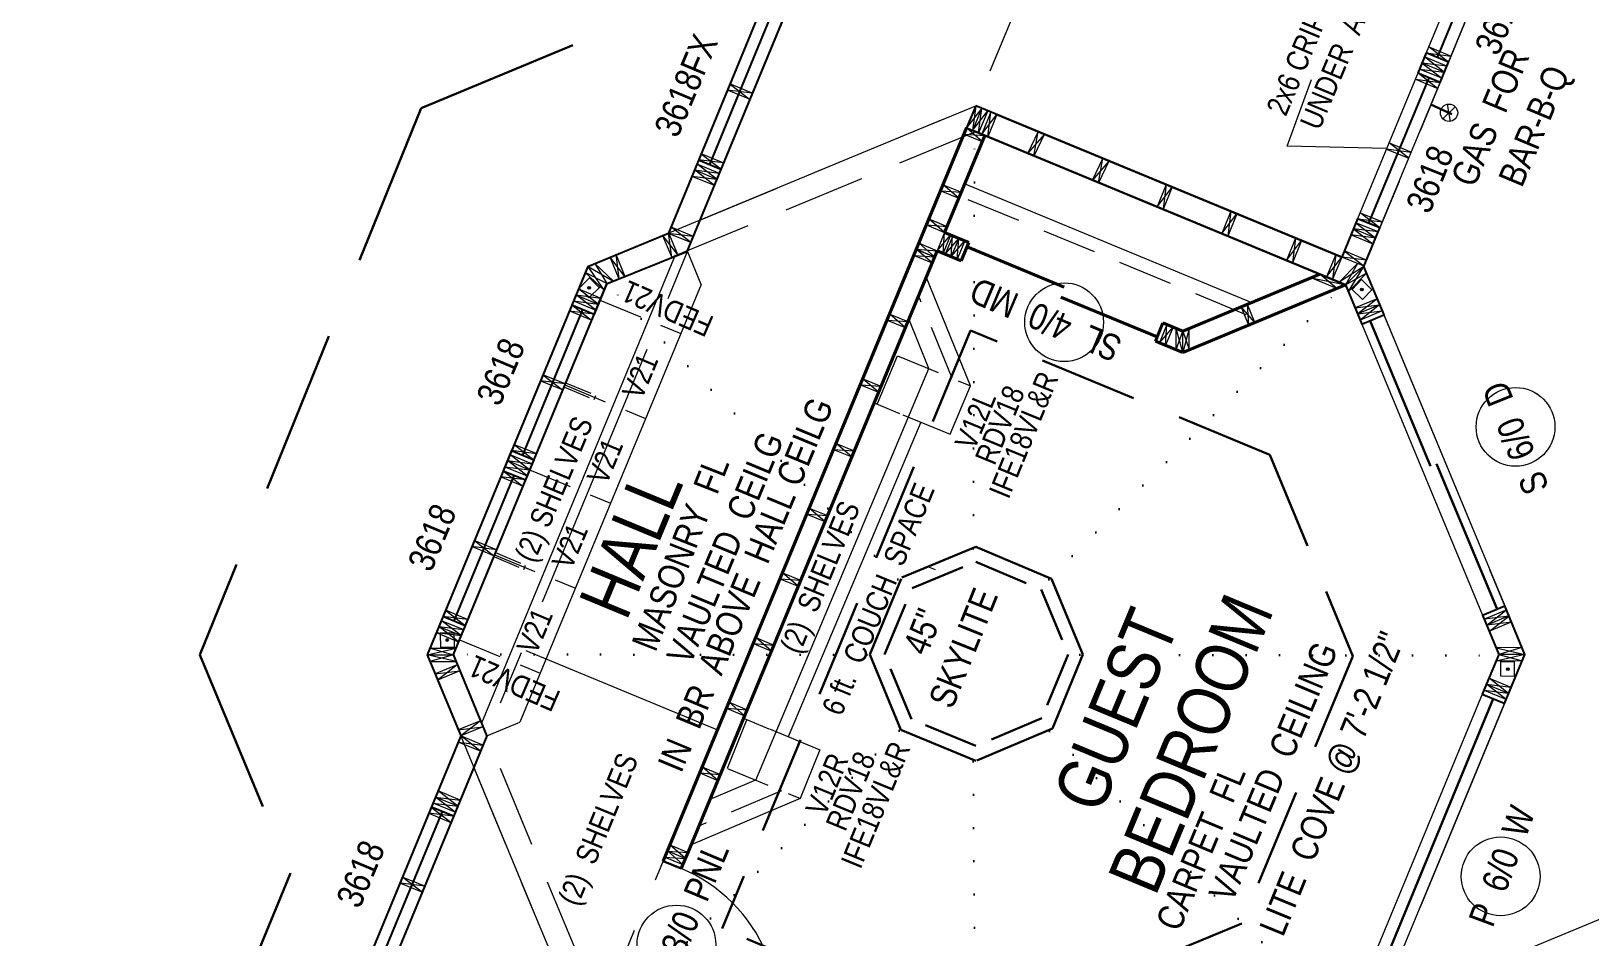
# Model space of a CAD drawing. Header units: inches. Extents: x -10188 to 9179, y -281 to 6710.
# Drawn here: x 4078 to 4434.2, y 1411.8 to 1618.7 of the extents above; entities that cross this region are included whole.
import ezdxf

# ---------------------------------------------------------------- set-up
doc = ezdxf.new("R2010")
doc.units = ezdxf.units.IN
doc.header["$MEASUREMENT"] = 0
for name, pattern in [('ACAD_ISO07W100', [3, 0, -3]), ('CENTER', [2, 1.25, -0.25, 0.25, -0.25]), ('HIDDEN', [0.375, 0.25, -0.125])]:
    doc.linetypes.add(name, pattern=pattern)
for name, color, linetype, lineweight in [('BALCONY', 7, 'Continuous', 9), ('BUILT-INS', 6, 'Continuous', 9), ('DOORS', 7, 'Continuous', 30), ('GRID', 1, 'CENTER', 20), ('INT WALLS', 7, 'Continuous', 40), ('LITE COVE', 7, 'HIDDEN', 30), ('MILLWORK', 7, 'Continuous', 20), ('PLUMBING', 7, 'Continuous', 20), ('ROOF BEAMS', 3, 'HIDDEN', 30), ('ROOFLINE', 7, 'HIDDEN', 30), ('SKYLITES', 3, 'Continuous', 30), ('WALL FRAMING', 7, 'Continuous', 30), ('WINDOWS', 5, 'Continuous', 30)]:
    doc.layers.add(name, color=color, linetype=linetype, lineweight=lineweight)
for name, color, linetype in [('LLPLUMBING', 102, 'Continuous'), ('TEXT', 250, 'Continuous'), ('WALLS', 5, 'Continuous')]:
    doc.layers.add(name, color=color, linetype=linetype)
doc.styles.add('ARCHENTLTD', font='technical.ttf', dxfattribs={"height": 0.1875})
doc.dimstyles.new('ARCHENTLTD', dxfattribs={"dimscale": 0.05, "dimtxt": 0.1875, "dimasz": 3, "dimexe": 9, "dimexo": 1, "dimgap": 2.5, "dimtad": 0, "dimdec": 1, "dimzin": 1, "dimdsep": 46, "dimlunit": 4, "dimtxsty": 'ARCHENTLTD', "dimblk": 'ARCHTICK', "dimcen": 6, "dimclrd": 256, "dimclre": 256, "dimclrt": 256, "dimaunit": 1, "dimadec": 0, "dimazin": 0, "dimtfac": 1, "dimtdec": 1, "dimtofl": 0, "dimtmove": 1, "dimatfit": 3, "dimldrblk": 'ARCHTICK', "dimfxl": 1, "dimfrac": 2, "dimtolj": 1, "dimtzin": 0, "dimlwd": 9, "dimlwe": 9, "dimarcsym": 0})

# ---------------------------------------------------------------- blocks, each defined once
blk = doc.blocks.new('_ArchTick')
at = {"color": 0, "linetype": 'ByBlock', "const_width": 0.15}
blk.add_lwpolyline([(-0.5, -0.5), (0.5, 0.5)], dxfattribs=at)

msp = doc.modelspace()

# ---------------------------------------------------------------- hatches: boundary and pattern name
at = {"layer": 'WALL FRAMING', "lineweight": 9, "ltscale": 150}
for points in [[(4205.52, 1560.4, 1), (4205.52, 1559.77, 1)], [(4382.1, 1560.02, 1), (4382.1, 1559.4, 1)], [(4173.09, 1479.94, 1), (4173.09, 1479.32, 1)], [(4415.42, 1473.28, 1), (4415.42, 1472.66, 1)]]:
    msp.add_hatch(color=256, dxfattribs=at).paths.add_polyline_path(points)

# ---------------------------------------------------------------- linework, layer by layer
at = {"layer": 'BALCONY', "lineweight": 20, "ltscale": 50}
msp.add_line((4379.02, 1392.08), (4495.95, 1440.48), dxfattribs=at)
at = {"layer": 'BUILT-INS', "lineweight": 20, "ltscale": 50}
for p, q in [((4225.2, 1567.56), (4180.94, 1460.63)), ((4231.08, 1560.84), (4189.7, 1460.88))]:
    msp.add_line(p, q, dxfattribs=at)
at = {"layer": 'BUILT-INS', "lineweight": 20, "ltscale": 75}
for p, q in [((4231.08, 1560.84), (4227.97, 1568.44)), ((4182.14, 1457.74), (4189.7, 1460.88))]:
    msp.add_line(p, q, dxfattribs=at)
at = {"layer": 'BUILT-INS', "linetype": 'Continuous', "lineweight": 9, "ltscale": 0.75}
for p, q in [((4292.64, 1537.67), (4282.56, 1562.59)), ((4283.16, 1541.68), (4278.59, 1552.99)), ((4287.97, 1526.64), (4292.65, 1537.69)), ((4281.33, 1529.38), (4250.97, 1457.53)), ((4258.19, 1454.55), (4253.7, 1443.42)), ((4243.53, 1447.62), (4233.1, 1443.18)), ((4253.7, 1443.42), (4228.82, 1432.82))]:
    msp.add_line(p, q, dxfattribs=at)
at = {"layer": 'BUILT-INS', "linetype": 'HIDDEN', "lineweight": 9, "ltscale": 40}
for p, q in [((4207.97, 1557.31), (4226.45, 1549.66)), ((4276.01, 1544.57), (4292.65, 1537.69)), ((4199.94, 1537.91), (4218.42, 1530.26)), ((4191.91, 1518.5), (4210.39, 1510.86)), ((4183.88, 1499.1), (4202.36, 1491.45)), ((4175.85, 1479.7), (4194.32, 1472.05)), ((4237.13, 1450.27), (4253.77, 1443.39))]:
    msp.add_line(p, q, dxfattribs=at)
at = {"layer": 'BUILT-INS', "linetype": 'HIDDEN', "lineweight": 9, "ltscale": 50}
for p, q in [((4288.44, 1539.43), (4280.8, 1558.33)), ((4249.49, 1445.16), (4230.59, 1437.11))]:
    msp.add_line(p, q, dxfattribs=at)
at = {"layer": 'BUILT-INS', "linetype": 'HIDDEN', "lineweight": 20, "ltscale": 50}
for p, q in [((4271.39, 1533.66), (4276.01, 1544.57)), ((4241.49, 1461.28), (4237.06, 1450.3))]:
    msp.add_line(p, q, dxfattribs=at)
at = {"layer": 'BUILT-INS', "linetype": 'Continuous', "lineweight": 9, "ltscale": 5}
msp.add_line((4243.6, 1447.59), (4283.1, 1541.63), dxfattribs=at)
at = {"layer": 'BUILT-INS', "linetype": 'HIDDEN', "lineweight": 9, "ltscale": 25}
for p, q in [((4199.75, 1537.5), (4206.66, 1534.59)), ((4200.14, 1538.42), (4207.05, 1535.51)), ((4206.66, 1534.59), (4207.05, 1535.51)), ((4270.64, 1533.8), (4277.19, 1531.1)), ((4184.1, 1499.61), (4191, 1496.69)), ((4183.71, 1498.69), (4190.62, 1495.77)), ((4190.62, 1495.77), (4191, 1496.69)), ((4240.79, 1461.74), (4246.7, 1459.3))]:
    msp.add_line(p, q, dxfattribs=at)
at = {"layer": 'BUILT-INS', "linetype": 'Continuous', "lineweight": 9, "ltscale": 25}
for p, q in [((4277.19, 1531.1), (4287.97, 1526.64)), ((4246.7, 1459.3), (4258.19, 1454.55))]:
    msp.add_line(p, q, dxfattribs=at)
at = {"layer": 'DOORS', "color": 4, "lineweight": 9, "ltscale": 75}
for p, q in [((4387.14, 1553.91), (4414.74, 1487.41)), ((4382.06, 1551.81), (4409.66, 1485.31))]:
    msp.add_line(p, q, dxfattribs=at)
at = {"layer": 'DOORS', "color": 5, "lineweight": 30, "ltscale": 75}
for p, q in [((4383.99, 1552.55), (4397.8, 1519.33)), ((4399.18, 1519.9), (4413, 1486.64))]:
    msp.add_line(p, q, dxfattribs=at)
at = {"layer": 'DOORS', "color": 7, "linetype": 'Continuous', "lineweight": 20, "ltscale": 7.5}
for centre in [(4314.05, 1552.24), (4417.2, 1528.32), (4413.8, 1425.62), (4225.45, 1410.04)]:
    msp.add_circle(centre, 9, dxfattribs=at)
at = {"layer": 'DOORS', "lineweight": 9, "ltscale": 75}
msp.add_arc((4212.78, 1394.14), 36, 22.5006, 67.5042, dxfattribs=at)
at = {"layer": 'GRID', "ltscale": 50}
for p, q in [((4330.57, 1690.42), (4205.22, 1387.59)), ((4419.29, 1653.71), (4382.57, 1565.01)), ((4256.94, 1638.4), (4153.19, 1387.82)), ((4205.17, 1564.96), (4293.85, 1601.72)), ((4293.63, 1602.01), (4293.63, 1602.01)), ((4293.85, 1601.72), (4382.56, 1565)), ((4205.17, 1564.96), (4168.47, 1476.26)), ((4382.57, 1565.01), (4419.33, 1476.33)), ((4168.47, 1476.26), (4205.22, 1387.59)), ((4191.04, 1477.19), (4234.81, 1459.08)), ((4419.33, 1476.33), (4382.62, 1387.62))]:
    msp.add_line(p, q, dxfattribs=at)
at = {"layer": 'INT WALLS', "ltscale": 75}
for p, q in [((4291.75, 1596.64), (4222.41, 1429.12)), ((4290.55, 1566.29), (4292.27, 1570.44)), ((4334.9, 1547.93), (4336.62, 1552.09))]:
    msp.add_line(p, q, dxfattribs=at)
at = {"layer": 'INT WALLS', "ltscale": 50}
for p, q in [((4295.91, 1594.92), (4286.73, 1572.74)), ((4285.01, 1568.58), (4228.14, 1431.18)), ((4228.14, 1431.18), (4226.57, 1427.4))]:
    msp.add_line(p, q, dxfattribs=at)
at = {"layer": 'INT WALLS', "color": 7, "ltscale": 50}
for p, q in [((4286.73, 1572.74), (4292.27, 1570.44)), ((4285.01, 1568.58), (4290.55, 1566.29)), ((4291.86, 1569.45), (4314.03, 1560.27)), ((4341.14, 1550.22), (4372.49, 1563.22)), ((4341.14, 1545.35), (4378.37, 1560.78)), ((4313.31, 1557.98), (4335.3, 1548.88)), ((4336.62, 1552.09), (4341.14, 1550.22)), ((4334.9, 1547.93), (4341.14, 1545.35))]:
    msp.add_line(p, q, dxfattribs=at)
at = {"layer": 'LITE COVE', "color": 7, "linetype": 'ACAD_ISO07W100', "lineweight": 30, "ltscale": 2.5}
for p, q in [((4293.3, 1500.57), (4293.58, 1595.89)), ((4276.07, 1493.45), (4209.52, 1561.07)), ((4310.52, 1493.42), (4378.12, 1560.88)), ((4268.93, 1476.23), (4174.19, 1476.31)), ((4317.64, 1476.2), (4413.27, 1476.05)), ((4276.37, 1458.84), (4209.12, 1391.93)), ((4310.7, 1458.77), (4378.3, 1391.57)), ((4293.27, 1451.86), (4293.94, 1356.81))]:
    msp.add_line(p, q, dxfattribs=at)
at = {"layer": 'LLPLUMBING', "color": 5, "linetype": 'Continuous', "lineweight": 9, "ltscale": 175}
msp.add_line((4282.7, 1496.51), (4284.55, 1495.76), dxfattribs=at)
at = {"layer": 'MILLWORK', "linetype": 'Continuous', "lineweight": 9, "ltscale": 75}
msp.add_line((4356.81, 1556.72), (4291.32, 1583.83), dxfattribs=at)
at = {"layer": 'MILLWORK', "linetype": 'HIDDEN', "lineweight": 9, "ltscale": 50}
msp.add_line((4355.67, 1553.95), (4290.17, 1581.06), dxfattribs=at)
at = {"layer": 'PLUMBING', "color": 5, "lineweight": 30, "ltscale": 50}
msp.add_line((4402.67, 1599.79), (4397.87, 1601.97), dxfattribs=at)
at = {"layer": 'PLUMBING', "color": 5, "linetype": 'Continuous', "lineweight": 9, "ltscale": 25}
for p, q in [((4400.6, 1598.69), (4403.4, 1601.49)), ((4402.31, 1598.14), (4401.69, 1602.05))]:
    msp.add_line(p, q, dxfattribs=at)
at = {"layer": 'PLUMBING', "color": 5, "lineweight": 20, "ltscale": 150}
msp.add_circle((4402, 1600.09), 1.98, dxfattribs=at)
at = {"layer": 'ROOF BEAMS', "lineweight": 20, "ltscale": 75}
for p, q in [((4205.17, 1564.96), (4293.84, 1601.7)), ((4293.77, 1595.71), (4209.49, 1560.98)), ((4168.47, 1476.26), (4205.22, 1387.59)), ((4174.4, 1476.31), (4209.43, 1391.8))]:
    msp.add_line(p, q, dxfattribs=at)
at = {"layer": 'ROOF BEAMS', "ltscale": 50}
for p, q in [((4279.32, 1491.49), (4293.88, 1497.5)), ((4293.88, 1497.5), (4308.79, 1491.19)), ((4273.03, 1476.28), (4279.32, 1491.49)), ((4308.79, 1491.19), (4314.97, 1476.3)), ((4279.16, 1461.51), (4273.03, 1476.28)), ((4314.97, 1476.3), (4308.97, 1461.79)), ((4293.89, 1455.41), (4279.16, 1461.51)), ((4308.97, 1461.79), (4293.89, 1455.41))]:
    msp.add_line(p, q, dxfattribs=at)
at = {"layer": 'ROOFLINE', "linetype": 'HIDDEN', "ltscale": 150}
for p, q in [((4167.13, 1601.16), (4218.21, 1622.38)), ((4167.13, 1601.16), (4116.52, 1476.24)), ((4116.52, 1476.24), (4137.25, 1426.35)), ((4137.25, 1426.35), (4078, 1282.89))]:
    msp.add_line(p, q, dxfattribs=at)
at = {"layer": 'ROOFLINE', "ltscale": 90}
for p, q in [((4292.66, 1550.35), (4235.89, 1413.7)), ((4361.08, 1521.92), (4292.66, 1550.35)), ((4361.08, 1521.92), (4380.06, 1475.97)), ((4380.06, 1475.97), (4354.67, 1414.86)), ((4354.67, 1414.86), (4293.43, 1389.57)), ((4293.43, 1389.57), (4235.89, 1413.7))]:
    msp.add_line(p, q, dxfattribs=at)
at = {"layer": 'SKYLITES', "linetype": 'HIDDEN', "ltscale": 75}
for p, q in [((4276.93, 1493.88), (4293.9, 1500.88)), ((4293.9, 1500.88), (4311.19, 1493.57)), ((4269.64, 1476.28), (4276.93, 1493.88)), ((4311.19, 1493.57), (4318.35, 1476.3)), ((4276.77, 1459.12), (4269.64, 1476.28)), ((4318.35, 1476.3), (4311.36, 1459.41)), ((4293.9, 1452.02), (4276.77, 1459.12)), ((4311.36, 1459.41), (4293.9, 1452.02))]:
    msp.add_line(p, q, dxfattribs=at)
at = {"layer": 'WALL FRAMING', "lineweight": 9, "ltscale": 150}
for p, q in [((4396.78, 1613.79), (4402.43, 1613.07)), ((4401.86, 1611.68), (4397.38, 1615.16)), ((4395.27, 1610.08), (4400.93, 1609.36)), ((4401.5, 1610.75), (4395.85, 1611.46)), ((4395.85, 1611.46), (4400.36, 1607.98)), ((4400.93, 1609.36), (4396.42, 1612.85)), ((4295.24, 1601.14), (4291.75, 1596.64)), ((4293.85, 1601.72), (4293.14, 1596.06)), ((4293.14, 1596.06), (4296.63, 1600.57)), ((4294.52, 1595.49), (4295.24, 1601.14)), ((4295.22, 1595.21), (4298.7, 1599.71)), ((4296.6, 1594.63), (4297.32, 1600.28)), ((4295.35, 1593.52), (4291.78, 1596.62)), ((4307.11, 1590.2), (4308.1, 1595.8)), ((4291.21, 1595.24), (4295.92, 1594.91)), ((4309.46, 1595.16), (4305.76, 1590.84)), ((4324.23, 1589.05), (4320.52, 1584.73)), ((4321.88, 1584.09), (4322.87, 1589.69)), ((4228.99, 1585.65), (4234.65, 1584.93)), ((4229.56, 1587.04), (4235.22, 1586.32)), ((4234.07, 1583.55), (4229.56, 1587.04)), ((4234.65, 1584.93), (4230.14, 1588.42)), ((4285.87, 1582.29), (4290.58, 1581.96)), ((4290.01, 1580.57), (4286.44, 1583.67)), ((4335.28, 1578.62), (4338.77, 1583.12)), ((4337.38, 1583.7), (4336.67, 1578.05)), ((4282.59, 1574.46), (4287.31, 1574.13)), ((4286.73, 1572.75), (4283.17, 1575.85)), ((4350.06, 1572.5), (4353.55, 1577)), ((4352.16, 1577.58), (4351.45, 1571.93)), ((4380.74, 1574.97), (4385.25, 1571.48)), ((4222.26, 1572.08), (4225.75, 1567.57)), ((4223.6, 1572.61), (4229.26, 1571.9)), ((4224.37, 1567), (4223.65, 1572.65)), ((4228.68, 1570.51), (4224.17, 1574)), ((4285.01, 1568.58), (4288.11, 1572.15)), ((4286.39, 1568.01), (4286.73, 1572.73)), ((4286.86, 1567.82), (4289.96, 1571.39)), ((4288.24, 1567.24), (4288.57, 1571.96)), ((4288.24, 1567.24), (4291.35, 1570.81)), ((4289.63, 1566.67), (4289.96, 1571.39)), ((4364.85, 1566.38), (4368.33, 1570.88)), ((4366.95, 1571.45), (4366.23, 1565.81)), ((4385.25, 1571.48), (4379.59, 1572.2)), ((4385.82, 1572.86), (4380.17, 1573.58)), ((4380.17, 1573.58), (4384.68, 1570.09)), ((4385.25, 1571.48), (4385.82, 1572.86)), ((4213.7, 1562.7), (4210.2, 1567.2)), ((4211.59, 1567.77), (4212.31, 1562.12)), ((4279.75, 1567.5), (4284.46, 1567.17)), ((4283.89, 1565.79), (4280.32, 1568.89)), ((4280.33, 1568.9), (4285.04, 1568.57)), ((4284.46, 1567.18), (4280.9, 1570.28)), ((4376.11, 1567.7), (4375.4, 1562.05)), ((4378.07, 1568.52), (4382.58, 1565.03)), ((4208.91, 1559.59), (4205.28, 1565)), ((4205.28, 1565), (4211.1, 1561.65)), ((4206.8, 1565.63), (4209.52, 1561.07)), ((4374.01, 1562.62), (4377.5, 1567.12)), ((4382.57, 1565.01), (4376.88, 1561.4)), ((4383.15, 1566.41), (4377.5, 1567.13)), ((4381.07, 1565.62), (4378.38, 1560.77)), ((4379, 1559.27), (4382.57, 1565.01)), ((4209.52, 1561.07), (4204.61, 1563.58)), ((4378.38, 1560.77), (4383.2, 1563.51)), ((4202.51, 1558.49), (4201.93, 1557.1)), ((4201.93, 1557.1), (4207.59, 1556.39)), ((4207.01, 1555), (4202.51, 1558.49)), ((4202.51, 1558.49), (4208.16, 1557.77)), ((4207.59, 1556.39), (4203.08, 1559.87)), ((4385.57, 1557.59), (4381.13, 1554.12)), ((4274.19, 1554.11), (4273.62, 1552.72)), ((4277.76, 1551.01), (4274.19, 1554.11)), ((4357.57, 1552.24), (4354.46, 1555.82)), ((4355.85, 1556.39), (4356.18, 1551.66)), ((4380.56, 1555.5), (4386.15, 1556.21)), ((4381.13, 1554.12), (4386.73, 1554.82)), ((4386.15, 1556.21), (4381.71, 1552.73)), ((4386.73, 1554.82), (4386.15, 1556.21)), ((4273.62, 1552.72), (4278.33, 1552.4)), ((4335.83, 1547.55), (4338.93, 1551.12)), ((4337.21, 1546.97), (4337.54, 1551.69)), ((4268.06, 1539.33), (4267.49, 1537.94)), ((4271.63, 1536.23), (4268.06, 1539.33)), ((4267.49, 1537.94), (4272.2, 1537.62)), ((4261.94, 1524.55), (4261.37, 1523.16)), ((4265.51, 1521.45), (4261.94, 1524.55)), ((4191.9, 1518.5), (4187.39, 1521.99)), ((4261.37, 1523.16), (4266.08, 1522.83)), ((4186.25, 1519.22), (4191.91, 1518.5)), ((4186.82, 1520.61), (4192.47, 1519.89)), ((4191.33, 1517.12), (4186.83, 1520.61)), ((4255.81, 1509.77), (4255.24, 1508.38)), ((4255.24, 1508.38), (4259.95, 1508.06)), ((4259.37, 1506.67), (4255.81, 1509.77)), ((4249.1, 1493.6), (4253.82, 1493.28)), ((4249.68, 1494.99), (4249.11, 1493.6)), ((4253.24, 1491.89), (4249.68, 1494.99)), ((4410.68, 1483.01), (4415.12, 1486.49)), ((4415.12, 1486.49), (4415.7, 1485.1)), ((4171.15, 1482.72), (4176.8, 1482)), ((4175.65, 1479.23), (4171.15, 1482.72)), ((4176.23, 1480.62), (4171.72, 1484.11)), ((4415.7, 1485.1), (4410.1, 1484.4)), ((4416.27, 1483.72), (4410.68, 1483.01)), ((4411.26, 1481.63), (4415.7, 1485.1)), ((4170.57, 1481.34), (4176.23, 1480.62)), ((4243.03, 1478.8), (4247.75, 1478.47)), ((4247.17, 1477.09), (4243.61, 1480.19)), ((4168.47, 1476.26), (4175.13, 1477.74)), ((4175.13, 1474.74), (4168.47, 1476.26)), ((4174.51, 1476.24), (4169.12, 1474.7)), ((4169.17, 1477.73), (4174.51, 1476.24)), ((4412.75, 1477.84), (4419.33, 1476.33)), ((4419.33, 1476.33), (4412.75, 1474.81)), ((4418.66, 1477.91), (4413.38, 1476.32)), ((4413.38, 1476.32), (4418.71, 1474.83)), ((4170.29, 1471.87), (4175.94, 1472.59)), ((4175.37, 1473.98), (4170.86, 1470.48)), ((4410.57, 1469.53), (4410, 1468.15)), ((4410, 1468.15), (4415.53, 1467.48)), ((4414.96, 1466.09), (4410.57, 1469.53)), ((4410.57, 1469.53), (4416.1, 1468.87)), ((4415.53, 1467.48), (4411.14, 1470.92)), ((4237.48, 1465.41), (4236.9, 1464.02)), ((4236.9, 1464.02), (4241.62, 1463.69)), ((4241.04, 1462.31), (4237.48, 1465.41)), ((4180.67, 1461.19), (4176.16, 1457.7)), ((4175.59, 1459.08), (4181.24, 1459.81)), ((4180.67, 1454.21), (4176.16, 1457.7)), ((4175.59, 1456.31), (4181.24, 1455.59)), ((4231.35, 1450.63), (4230.77, 1449.24)), ((4234.91, 1447.53), (4231.35, 1450.63)), ((4230.77, 1449.24), (4235.48, 1448.92)), ((4174.92, 1440.26), (4170.41, 1443.75)), ((4170.41, 1443.75), (4176.06, 1443.03)), ((4175.49, 1441.64), (4170.98, 1445.13)), ((4169.83, 1442.36), (4175.49, 1441.64)), ((4227.55, 1429.7), (4223.98, 1432.79)), ((4222.81, 1430.03), (4227.53, 1429.7)), ((4223.39, 1431.42), (4222.82, 1430.03)), ((4226.95, 1428.32), (4223.39, 1431.42)), ((4223.41, 1431.41), (4228.12, 1431.08))]:
    msp.add_line(p, q, dxfattribs=at)
at = {"layer": 'WALL FRAMING', "linetype": 'HIDDEN', "lineweight": 20, "ltscale": 25}
for p, q in [((4397.38, 1615.16), (4402.46, 1613.06)), ((4242.76, 1604.58), (4237.68, 1606.68)), ((4394.34, 1607.76), (4399.42, 1605.66)), ((4394.92, 1609.14), (4400, 1607.04)), ((4242.18, 1603.19), (4237.1, 1605.29)), ((4388.32, 1593.21), (4393.4, 1591.1)), ((4236.15, 1588.64), (4231.07, 1590.74)), ((4387.75, 1591.82), (4392.83, 1589.72)), ((4381.15, 1575.88), (4386.23, 1573.78)), ((4381.73, 1577.27), (4386.81, 1575.16)), ((4206.02, 1552.71), (4200.94, 1554.81)), ((4199.43, 1536.76), (4194.35, 1538.86)), ((4200, 1538.15), (4194.93, 1540.25)), ((4193.4, 1522.21), (4188.32, 1524.32)), ((4190.36, 1514.81), (4185.28, 1516.92)), ((4183.76, 1498.87), (4178.68, 1500.98)), ((4184.34, 1500.26), (4179.26, 1502.36)), ((4177.73, 1484.33), (4172.65, 1486.43)), ((4168.84, 1440.07), (4173.92, 1437.96)), ((4162.97, 1425.45), (4168.03, 1423.36)), ((4162.38, 1424.07), (4167.45, 1421.97))]:
    msp.add_line(p, q, dxfattribs=at)
at = {"layer": 'WALL FRAMING', "lineweight": 20, "ltscale": 75}
for p, q in [((4400.36, 1607.98), (4395.27, 1610.08)), ((4400.93, 1609.36), (4395.85, 1611.46)), ((4401.5, 1610.75), (4396.42, 1612.85)), ((4291.78, 1596.62), (4295.92, 1594.91)), ((4291.21, 1595.24), (4295.35, 1593.52)), ((4228.98, 1585.65), (4234.07, 1583.55)), ((4229.56, 1587.04), (4234.65, 1584.93)), ((4230.13, 1588.43), (4235.22, 1586.32)), ((4285.87, 1582.28), (4290.01, 1580.57)), ((4286.44, 1583.67), (4290.58, 1581.96)), ((4282.59, 1574.46), (4286.73, 1572.75)), ((4283.17, 1575.85), (4287.31, 1574.13)), ((4385.82, 1572.86), (4380.74, 1574.97)), ((4222.26, 1572.09), (4224.37, 1567)), ((4223.59, 1572.62), (4228.68, 1570.51)), ((4223.64, 1572.66), (4225.75, 1567.57)), ((4224.17, 1574), (4229.26, 1571.9)), ((4286.73, 1572.74), (4285.01, 1568.58)), ((4288.12, 1572.16), (4286.39, 1568.01)), ((4288.58, 1571.97), (4286.86, 1567.82)), ((4289.97, 1571.4), (4288.24, 1567.24)), ((4291.35, 1570.83), (4289.63, 1566.67)), ((4384.68, 1570.09), (4379.59, 1572.2)), ((4385.25, 1571.48), (4380.17, 1573.58)), ((4210.2, 1567.2), (4212.31, 1562.12)), ((4211.59, 1567.77), (4213.7, 1562.7)), ((4279.75, 1567.5), (4283.89, 1565.79)), ((4280.32, 1568.89), (4284.46, 1567.17)), ((4280.33, 1568.9), (4284.46, 1567.18)), ((4280.9, 1570.28), (4285.04, 1568.57)), ((4383.15, 1566.41), (4378.07, 1568.52)), ((4210.26, 1567.04), (4205.17, 1564.96)), ((4382.58, 1565.03), (4377.5, 1567.13)), ((4201.92, 1557.11), (4207.01, 1555)), ((4202.5, 1558.49), (4207.59, 1556.39)), ((4203.07, 1559.88), (4208.16, 1557.77)), ((4274.19, 1554.11), (4278.33, 1552.4)), ((4354.46, 1555.82), (4356.18, 1551.66)), ((4355.85, 1556.39), (4357.57, 1552.24)), ((4273.62, 1552.72), (4277.76, 1551.01)), ((4337.55, 1551.7), (4335.83, 1547.55)), ((4338.94, 1551.13), (4337.21, 1546.97)), ((4268.06, 1539.33), (4272.2, 1537.62)), ((4267.49, 1537.94), (4271.63, 1536.23)), ((4261.94, 1524.55), (4266.08, 1522.83)), ((4187.39, 1521.99), (4192.48, 1519.89)), ((4261.37, 1523.16), (4265.51, 1521.45)), ((4186.24, 1519.22), (4191.33, 1517.12)), ((4186.82, 1520.61), (4191.91, 1518.5)), ((4255.24, 1508.38), (4259.37, 1506.67)), ((4255.81, 1509.77), (4259.95, 1508.06)), ((4249.11, 1493.6), (4253.24, 1491.89)), ((4249.68, 1494.99), (4253.82, 1493.28)), ((4171.14, 1482.73), (4176.23, 1480.62)), ((4171.71, 1484.11), (4176.8, 1482)), ((4170.56, 1481.34), (4175.65, 1479.23)), ((4243.03, 1478.8), (4247.17, 1477.09)), ((4243.61, 1480.19), (4247.75, 1478.47)), ((4168.47, 1476.26), (4170.58, 1471.18)), ((4175.37, 1473.98), (4170.29, 1471.87)), ((4175.94, 1472.59), (4170.86, 1470.48)), ((4236.9, 1464.02), (4241.04, 1462.31)), ((4237.48, 1465.41), (4241.61, 1463.69)), ((4180.67, 1461.19), (4175.59, 1459.08)), ((4181.24, 1459.81), (4176.16, 1457.7)), ((4181.24, 1455.59), (4176.16, 1457.7)), ((4180.67, 1454.21), (4175.59, 1456.31)), ((4231.35, 1450.63), (4235.48, 1448.92)), ((4230.77, 1449.24), (4234.91, 1447.53)), ((4175.49, 1441.64), (4170.41, 1443.75)), ((4176.06, 1443.03), (4170.98, 1445.13)), ((4174.92, 1440.26), (4169.83, 1442.36)), ((4223.98, 1432.79), (4228.12, 1431.08)), ((4222.82, 1430.03), (4226.95, 1428.32)), ((4223.39, 1431.42), (4227.53, 1429.7))]:
    msp.add_line(p, q, dxfattribs=at)
at = {"layer": 'WALL FRAMING', "linetype": 'HIDDEN', "lineweight": 9, "ltscale": 25}
for p, q in [((4237.7, 1606.67), (4242.18, 1603.19)), ((4394.32, 1607.77), (4399.97, 1607.05)), ((4399.4, 1605.67), (4394.92, 1609.14)), ((4242.78, 1604.57), (4237.13, 1605.28)), ((4392.8, 1589.73), (4388.32, 1593.2)), ((4236.17, 1588.63), (4230.52, 1589.35)), ((4231.09, 1590.73), (4235.57, 1587.26)), ((4387.72, 1591.83), (4393.38, 1591.11)), ((4381.13, 1575.89), (4386.78, 1575.17)), ((4386.21, 1573.79), (4381.73, 1577.27)), ((4206.62, 1554.08), (4200.97, 1554.8)), ((4201.54, 1556.18), (4206.02, 1552.71)), ((4200.03, 1538.14), (4194.38, 1538.85)), ((4194.95, 1540.24), (4199.43, 1536.76)), ((4193.43, 1522.2), (4187.77, 1522.92)), ((4188.35, 1524.31), (4192.83, 1520.83)), ((4185.88, 1518.29), (4190.36, 1514.81)), ((4190.96, 1516.19), (4185.31, 1516.91)), ((4184.36, 1500.25), (4178.71, 1500.97)), ((4179.28, 1502.35), (4183.76, 1498.88)), ((4172.67, 1486.42), (4177.15, 1482.94)), ((4177.75, 1484.32), (4172.1, 1485.03)), ((4174.47, 1439.36), (4168.85, 1440.07)), ((4169.44, 1441.44), (4173.9, 1437.97)), ((4162.97, 1425.45), (4167.43, 1421.98)), ((4168, 1423.37), (4162.38, 1424.07))]:
    msp.add_line(p, q, dxfattribs=at)
at = {"layer": 'WALL FRAMING', "color": 7, "lineweight": 20, "ltscale": 75}
for p, q in [((4308.11, 1595.81), (4305.76, 1590.85)), ((4309.46, 1595.16), (4307.11, 1590.2)), ((4322.87, 1589.7), (4320.53, 1584.74)), ((4324.23, 1589.05), (4321.88, 1584.09)), ((4337.38, 1583.7), (4335.28, 1578.62)), ((4338.77, 1583.13), (4336.67, 1578.06)), ((4352.16, 1577.58), (4350.06, 1572.5)), ((4353.55, 1577.01), (4351.45, 1571.94)), ((4366.95, 1571.45), (4364.85, 1566.38)), ((4368.33, 1570.89), (4366.23, 1565.82)), ((4376.11, 1567.7), (4374.01, 1562.63)), ((4377.5, 1567.13), (4375.4, 1562.06))]:
    msp.add_line(p, q, dxfattribs=at)
at = {"layer": 'WALL FRAMING', "linetype": 'Continuous', "lineweight": 20, "ltscale": 150}
for p, q in [((4206.8, 1565.63), (4211.1, 1561.65)), ((4204.61, 1563.58), (4209.05, 1559.46))]:
    msp.add_line(p, q, dxfattribs=at)
at = {"layer": 'WALL FRAMING', "lineweight": 20, "ltscale": 150}
for p, q in [((4376.87, 1561.38), (4381.07, 1565.62)), ((4378.38, 1560.77), (4382.57, 1565.01)), ((4379, 1559.27), (4383.2, 1563.51)), ((4168.47, 1476.26), (4174.51, 1476.24)), ((4169.12, 1474.7), (4175.13, 1474.74)), ((4169.17, 1477.73), (4175.13, 1477.74)), ((4418.66, 1477.91), (4412.75, 1477.84)), ((4418.71, 1474.83), (4412.75, 1474.81)), ((4419.33, 1476.33), (4413.38, 1476.32))]:
    msp.add_line(p, q, dxfattribs=at)
at = {"layer": 'WALL FRAMING', "color": 9, "linetype": 'Continuous', "lineweight": 5, "ltscale": 150}
for p, q in [((4203.23, 1560), (4205.75, 1562.52)), ((4205.47, 1557.83), (4207.99, 1560.35)), ((4205.57, 1562.35), (4207.78, 1560.14)), ((4382.01, 1561.97), (4379.84, 1559.71)), ((4384.4, 1559.67), (4381.83, 1562.14)), ((4203.23, 1560), (4205.47, 1557.83)), ((4382.2, 1557.45), (4379.63, 1559.91)), ((4384.4, 1559.67), (4382.2, 1557.45)), ((4171.49, 1481.28), (4174.62, 1481.3)), ((4171.49, 1481.28), (4171.57, 1477.71)), ((4174.62, 1481.3), (4174.69, 1477.74)), ((4171.56, 1477.96), (4174.69, 1478.03)), ((4413.87, 1471.33), (4413.85, 1474.81)), ((4416.97, 1474.61), (4413.85, 1474.59)), ((4416.99, 1471.3), (4416.97, 1474.83)), ((4416.99, 1471.3), (4413.87, 1471.33))]:
    msp.add_line(p, q, dxfattribs=at)
at = {"layer": 'WALL FRAMING', "lineweight": 9, "ltscale": 50}
for p, q in [((4372.49, 1563.22), (4370.52, 1562.4)), ((4370.52, 1562.4), (4378.12, 1560.88)), ((4376.4, 1559.97), (4372.49, 1563.22)), ((4341.14, 1545.35), (4339.64, 1550.84)), ((4339.64, 1545.97), (4341.14, 1550.22)), ((4342.64, 1550.84), (4341.14, 1545.35)), ((4341.14, 1550.22), (4342.64, 1545.97)), ((4410, 1468.15), (4414.96, 1466.09)), ((4410.57, 1469.53), (4415.53, 1467.48)), ((4411.14, 1470.92), (4416.1, 1468.87))]:
    msp.add_line(p, q, dxfattribs=at)
at = {"layer": 'WALL FRAMING', "color": 7, "lineweight": 20, "ltscale": 50}
msp.add_line((4376.4, 1559.97), (4370.52, 1562.4), dxfattribs=at)
at = {"layer": 'WALL FRAMING', "lineweight": 9, "ltscale": 75}
for p, q in [((4385.57, 1557.59), (4380.56, 1555.5)), ((4386.15, 1556.21), (4381.13, 1554.12)), ((4386.73, 1554.82), (4381.71, 1552.73)), ((4415.18, 1486.51), (4410.1, 1484.4)), ((4415.76, 1485.13), (4410.68, 1483.01)), ((4416.33, 1483.74), (4411.26, 1481.63))]:
    msp.add_line(p, q, dxfattribs=at)
at = {"layer": 'WALL FRAMING', "lineweight": 20, "ltscale": 50}
for p, q in [((4339.64, 1545.97), (4339.64, 1550.84)), ((4341.14, 1545.35), (4341.14, 1550.22)), ((4341.14, 1545.35), (4341.14, 1550.22)), ((4342.64, 1545.97), (4342.64, 1550.84)), ((4170.29, 1471.87), (4170.86, 1470.49)), ((4175.37, 1473.98), (4175.94, 1472.59))]:
    msp.add_line(p, q, dxfattribs=at)
at = {"layer": 'WALL FRAMING', "color": 9, "linetype": 'Continuous', "lineweight": 5, "ltscale": 150}
for centre in [(4205.52, 1560.09), (4382.1, 1559.71), (4173.09, 1479.63), (4415.42, 1472.97)]:
    msp.add_circle(centre, 0.312, dxfattribs=at)
at = {"layer": 'WALLS', "color": 4, "ltscale": 50}
for p, q in [((4301.36, 1760.83), (4223.62, 1572.61)), ((4267.54, 1664.5), (4227.84, 1568.39)), ((4396.8, 1613.77), (4394.89, 1609.15)), ((4291.75, 1596.64), (4378.37, 1560.78)), ((4378.38, 1560.77), (4293.58, 1595.89)), ((4381.12, 1575.89), (4377.48, 1567.1)), ((4209.49, 1560.98), (4174.45, 1476.32)), ((4209.52, 1561.07), (4206.63, 1554.08)), ((4378.37, 1560.78), (4382.09, 1551.81)), ((4382.09, 1551.82), (4387.11, 1553.9)), ((4192.86, 1520.81), (4190.95, 1516.19)), ((4409.66, 1485.31), (4414.74, 1487.41)), ((4409.66, 1485.3), (4413.38, 1476.32)), ((4413.38, 1476.32), (4409.61, 1467.22)), ((4409.61, 1467.22), (4414.57, 1465.17)), ((4176.16, 1457.7), (4086.39, 1240.32)), ((4182.14, 1457.74), (4092.69, 1241.18))]:
    msp.add_line(p, q, dxfattribs=at)
at = {"layer": 'WALLS', "color": 4, "lineweight": 20, "ltscale": 50}
for p, q in [((4410.57, 1647.04), (4396.8, 1613.77)), ((4394.89, 1609.15), (4381.12, 1575.89)), ((4206.63, 1554.08), (4192.86, 1520.81)), ((4190.95, 1516.19), (4177.18, 1482.93)), ((4409.61, 1467.22), (4382.07, 1400.67))]:
    msp.add_line(p, q, dxfattribs=at)
at = {"layer": 'WALLS', "color": 4, "lineweight": 20, "ltscale": 75}
for p, q in [((4401.89, 1611.67), (4415.65, 1644.93)), ((4386.21, 1573.79), (4399.97, 1607.05)), ((4201.55, 1556.18), (4187.78, 1522.92)), ((4185.87, 1518.3), (4172.1, 1485.03)), ((4387.2, 1398.7), (4414.7, 1465.12))]:
    msp.add_line(p, q, dxfattribs=at)
at = {"layer": 'WALLS', "color": 4, "ltscale": 75}
for p, q in [((4401.89, 1611.67), (4396.8, 1613.77)), ((4399.97, 1607.05), (4401.89, 1611.67)), ((4399.97, 1607.05), (4394.89, 1609.15)), ((4293.85, 1601.72), (4291.75, 1596.64)), ((4377.49, 1567.11), (4293.85, 1601.72)), ((4298.67, 1599.74), (4377.48, 1567.1)), ((4230.51, 1589.35), (4235.6, 1587.24)), ((4386.21, 1573.79), (4381.12, 1575.89)), ((4205.17, 1564.96), (4223.62, 1572.61)), ((4382.57, 1565.01), (4386.21, 1573.79)), ((4209.49, 1560.98), (4227.84, 1568.39)), ((4205.17, 1564.96), (4168.47, 1476.26)), ((4387.17, 1553.92), (4382.57, 1565.01)), ((4201.54, 1556.18), (4206.63, 1554.08)), ((4187.78, 1522.92), (4185.87, 1518.3)), ((4187.77, 1522.92), (4192.86, 1520.81)), ((4185.86, 1518.3), (4190.95, 1516.19)), ((4419.33, 1476.33), (4414.74, 1487.41)), ((4172.09, 1485.04), (4177.18, 1482.93)), ((4168.47, 1476.26), (4176.16, 1457.7)), ((4174.4, 1476.31), (4182.12, 1457.69)), ((4414.7, 1465.12), (4419.33, 1476.33)), ((4174.53, 1439.34), (4169.45, 1441.44))]:
    msp.add_line(p, q, dxfattribs=at)
at = {"layer": 'WALLS', "color": 7, "lineweight": 20, "ltscale": 75}
for p, q in [((4295.24, 1601.14), (4293.14, 1596.06)), ((4296.63, 1600.57), (4294.52, 1595.49)), ((4297.32, 1600.28), (4295.21, 1595.2)), ((4298.7, 1599.71), (4296.6, 1594.63))]:
    msp.add_line(p, q, dxfattribs=at)
at = {"layer": 'WALLS', "lineweight": 9, "ltscale": 50}
for p, q in [((4289.99, 1580.58), (4290.56, 1581.96)), ((4290.01, 1580.57), (4290.58, 1581.96)), ((4283.89, 1565.79), (4284.46, 1567.17)), ((4201.93, 1557.1), (4202.5, 1558.49)), ((4207.01, 1555), (4207.59, 1556.39)), ((4277.76, 1551.01), (4278.33, 1552.4)), ((4271.63, 1536.23), (4272.2, 1537.62)), ((4265.51, 1521.45), (4266.08, 1522.83)), ((4259.37, 1506.67), (4259.95, 1508.06)), ((4253.24, 1491.89), (4253.82, 1493.28)), ((4247.17, 1477.09), (4247.75, 1478.47)), ((4241.04, 1462.31), (4241.61, 1463.69)), ((4234.91, 1447.53), (4235.48, 1448.92)), ((4226.95, 1428.32), (4227.53, 1429.7))]:
    msp.add_line(p, q, dxfattribs=at)
at = {"layer": 'WALLS', "lineweight": 30, "ltscale": 75}
msp.add_line((4222.43, 1429.11), (4226.57, 1427.4), dxfattribs=at)
at = {"layer": 'WINDOWS', "lineweight": 25, "ltscale": 75}
for p, q in [((4399.35, 1612.72), (4413.11, 1645.99)), ((4233.06, 1588.3), (4246.83, 1621.56)), ((4383.66, 1574.84), (4397.43, 1608.1)), ((4190.32, 1521.87), (4204.09, 1555.13)), ((4174.64, 1483.98), (4188.41, 1517.25)), ((4171.93, 1440.41), (4158.17, 1407.15))]:
    msp.add_line(p, q, dxfattribs=at)
at = {"layer": 'WINDOWS', "ltscale": 75}
msp.add_line((4384.64, 1399.69), (4412.09, 1466.2), dxfattribs=at)

# ---------------------------------------------------------------- texts
at = {"layer": 'BUILT-INS', "linetype": 'Continuous', "lineweight": 30, "char_height": 5, "attachment_point": 1, "rotation": 156.509, "style": 'ARCHENTLTD'}
for insert in [(4232.32, 1548.74), (4197.3, 1463.11)]:
    msp.add_mtext('FEDV21\\P\\P  ', dxfattribs=dict(at, insert=insert))
at = {"layer": 'BUILT-INS', "linetype": 'Continuous', "char_height": 5, "attachment_point": 1, "rotation": 67.1803, "style": 'ARCHENTLTD'}
for s, insert in [('V21\\P\\P  ', (4212.88, 1536.2)), ('(2) SHELVES\\P\\P  ', (4188.35, 1498.94)), ('V21\\P\\P  ', (4204.85, 1516.79)), ('V21\\P\\P  ', (4196.82, 1497.39)), ('V21\\P\\P  ', (4188.79, 1477.99))]:
    msp.add_mtext(s, dxfattribs=dict(at, insert=insert))
at = {"layer": 'BUILT-INS', "linetype": 'Continuous', "lineweight": 9, "ltscale": 1.5, "char_height": 5, "attachment_point": 1, "rotation": 67.6469, "style": 'ARCHENTLTD'}
for s, insert in [('IFE18VL&R\\P{\\H1.999x;  }', (4296.72, 1513.5)), ('V12L\\P{\\H1.999x;  }', (4288.92, 1524.65)), ('6 ft.  COUCH  SPACE\\P{\\H1.999x;  }', (4258.53, 1463.9)), ('(2)  SHELVES\\P{\\H1.999x;  }', (4248.99, 1478.03)), ('(2)  SHELVES\\P{\\H1.999x;  }', (4198.28, 1420.45)), ('V12R\\P{\\H1.999x;  }', (4254.81, 1441.01)), ('RDV18\\P{\\H1.999x;  }', (4259.42, 1437.54)), ('IFE18VL&R\\P{\\H1.999x;  }', (4262.88, 1428.95))]:
    msp.add_mtext(s, dxfattribs=dict(at, insert=insert))
at = {"layer": 'BUILT-INS', "linetype": 'Continuous', "lineweight": 30, "ltscale": 1.5, "insert": (4293.53, 1521.19), "char_height": 5, "attachment_point": 1, "rotation": 67.6469, "style": 'ARCHENTLTD'}
msp.add_mtext('RDV18\\P{\\H1.999x;  }', dxfattribs=at)
at = {"layer": 'DOORS', "color": 7, "linetype": 'Continuous', "lineweight": 30, "ltscale": 1.5, "char_height": 6, "style": 'ARCHENTLTD'}
for s, insert, attachment_point, rotation in [('SL  4/0  MD\\P{\\H1.999x;  }', (4291.93, 1557.11), 3, 157.1066), ('S  6/0  D\\P{\\H1.999x;  }', (4419.38, 1512.23), 1, 111.8867), ('P  6/0  W\\P{\\H1.999x;  }', (4416.13, 1442.29), 3, 69.7384), ('1  3/0  PNL\\P{\\H1.999x;  }', (4232.08, 1434.07), 3, 67.1066)]:
    msp.add_mtext(s, dxfattribs=dict(at, insert=insert, attachment_point=attachment_point, rotation=rotation))
at = {"layer": 'PLUMBING', "linetype": 'Continuous', "lineweight": 60, "ltscale": 1.5, "insert": (4414.96, 1615.37), "char_height": 6, "attachment_point": 3, "rotation": 67.2519, "style": 'ARCHENTLTD'}
msp.add_mtext('GAS  FOR\\PBAR-B-Q\\P{\\H2.998x;  }', dxfattribs=at)
at = {"layer": 'TEXT', "color": 7, "linetype": 'Continuous', "lineweight": 30, "char_height": 6, "style": 'ARCHENTLTD'}
for s, insert, attachment_point, rotation in [('IN  BR  ABOVE  HALL CEILG\\P\\P  ', (4255.94, 1535.64), 3, 67.5), ('VAULTED  CEILG\\P\\P  ', (4244.58, 1527.81), 3, 67.5), ('45"\\PSKYLITE\\P\\P  ', (4295.68, 1475.94), 5, 68.1053)]:
    msp.add_mtext(s, dxfattribs=dict(at, insert=insert, attachment_point=attachment_point, rotation=rotation))
at = {"layer": 'TEXT', "color": 7, "linetype": 'Continuous', "lineweight": 30, "ltscale": 1.5, "insert": (4232.07, 1522.23), "char_height": 6, "attachment_point": 3, "rotation": 68.6138, "style": 'ARCHENTLTD'}
msp.add_mtext('MASONRY  FL\\P{\\H1.999x;  }', dxfattribs=at)
at = {"layer": 'TEXT', "linetype": 'Continuous', "insert": (4202.92, 1488.34, -1373.14), "char_height": 12, "width": 271, "attachment_point": 1, "rotation": 67.5, "style": 'ARCHENTLTD'}
msp.add_mtext('HALL', dxfattribs=at)
at = {"layer": 'TEXT', "color": 7, "linetype": 'Continuous', "lineweight": 9, "insert": (4386.42, 1482.1), "char_height": 6, "attachment_point": 3, "rotation": 67.7619, "style": 'ARCHENTLTD'}
msp.add_mtext('LITE  COVE @ 7\'-2 1/2"\\P\\P  ', dxfattribs=at)
at = {"layer": 'TEXT', "linetype": 'Continuous', "ltscale": 1.5, "char_height": 6, "attachment_point": 3, "rotation": 67.3447, "style": 'ARCHENTLTD'}
for s, insert in [('VAULTED  CEILING\\P{\\H1.999x;  }', (4371.21, 1479.82)), ('CARPET  FL\\P{\\H1.999x;  }', (4350.12, 1451.68))]:
    msp.add_mtext(s, dxfattribs=dict(at, insert=insert))
at = {"layer": 'WALL FRAMING', "linetype": 'HIDDEN', "style": 'ARCHENTLTD'}
for s, p in [('BEDROOM', (4334.91, 1420.84, -1373.14)), ('GUEST', (4322.34, 1439.49, -1373.14))]:
    msp.add_text(s, height=12.001, rotation=67.5, dxfattribs=at).set_placement(p)
at = {"layer": 'WINDOWS', "color": 7, "linetype": 'Continuous', "lineweight": 30, "attachment_point": 1, "style": 'ARCHENTLTD'}
for s, insert, char_height, rotation in [('2x6 CRIPPLE  STUDS \\PUNDER  AWNIING  SASH\\P\\P  ', (4360.1, 1601), 5, 67.2047), ('3618FX \\P\\P  ', (4407.69, 1615.16), 6, 67.2047), ('3618FX\\P\\P  ', (4220.19, 1596.43), 6, 67.1803), ('3618 \\P\\P  ', (4391.99, 1578.95), 6, 68.2981), ('3618\\P\\P  ', (4179.55, 1535.08), 6, 67.1803), ('3618\\P\\P  ', (4163.87, 1497.2), 6, 67.1803), ('3618\\P\\P  ', (4147.53, 1420.31), 6, 67.1803)]:
    msp.add_mtext(s, dxfattribs=dict(at, insert=insert, char_height=char_height, rotation=rotation))

# ---------------------------------------------------------------- leaders
at = {"layer": 'PLUMBING', "linetype": 'Continuous', "lineweight": 9, "ltscale": 25}
msp.add_leader([(4387.73, 1591.97), (4364.99, 1592.44), (4370.56, 1607.73)], dimstyle='ARCHENTLTD', override={"dimgap": 1, "dimtad": 0}, dxfattribs=at)

doc.saveas('drawing.dxf')
